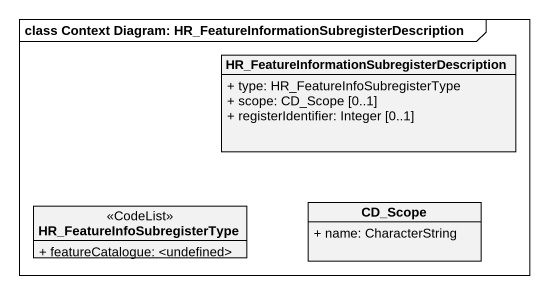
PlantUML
@startuml
mainframe class Context Diagram: HR_FeatureInformationSubregisterDescription
hide circle
hide empty members
skinparam classAttributeIconSize 0
class "HR_FeatureInformationSubregisterDescription" as HR_FeatureInformationSubregi {
  + type: HR_FeatureInfoSubregisterType
  + scope: CD_Scope [0..1]
  + registerIdentifier: Integer [0..1]
}
class "HR_FeatureInfoSubregisterType" as HR_FeatureInfoSubregisterTyp <<CodeList>> {
  + featureCatalogue: <undefined>
}
class CD_Scope {
  + name: CharacterString
}
@enduml
